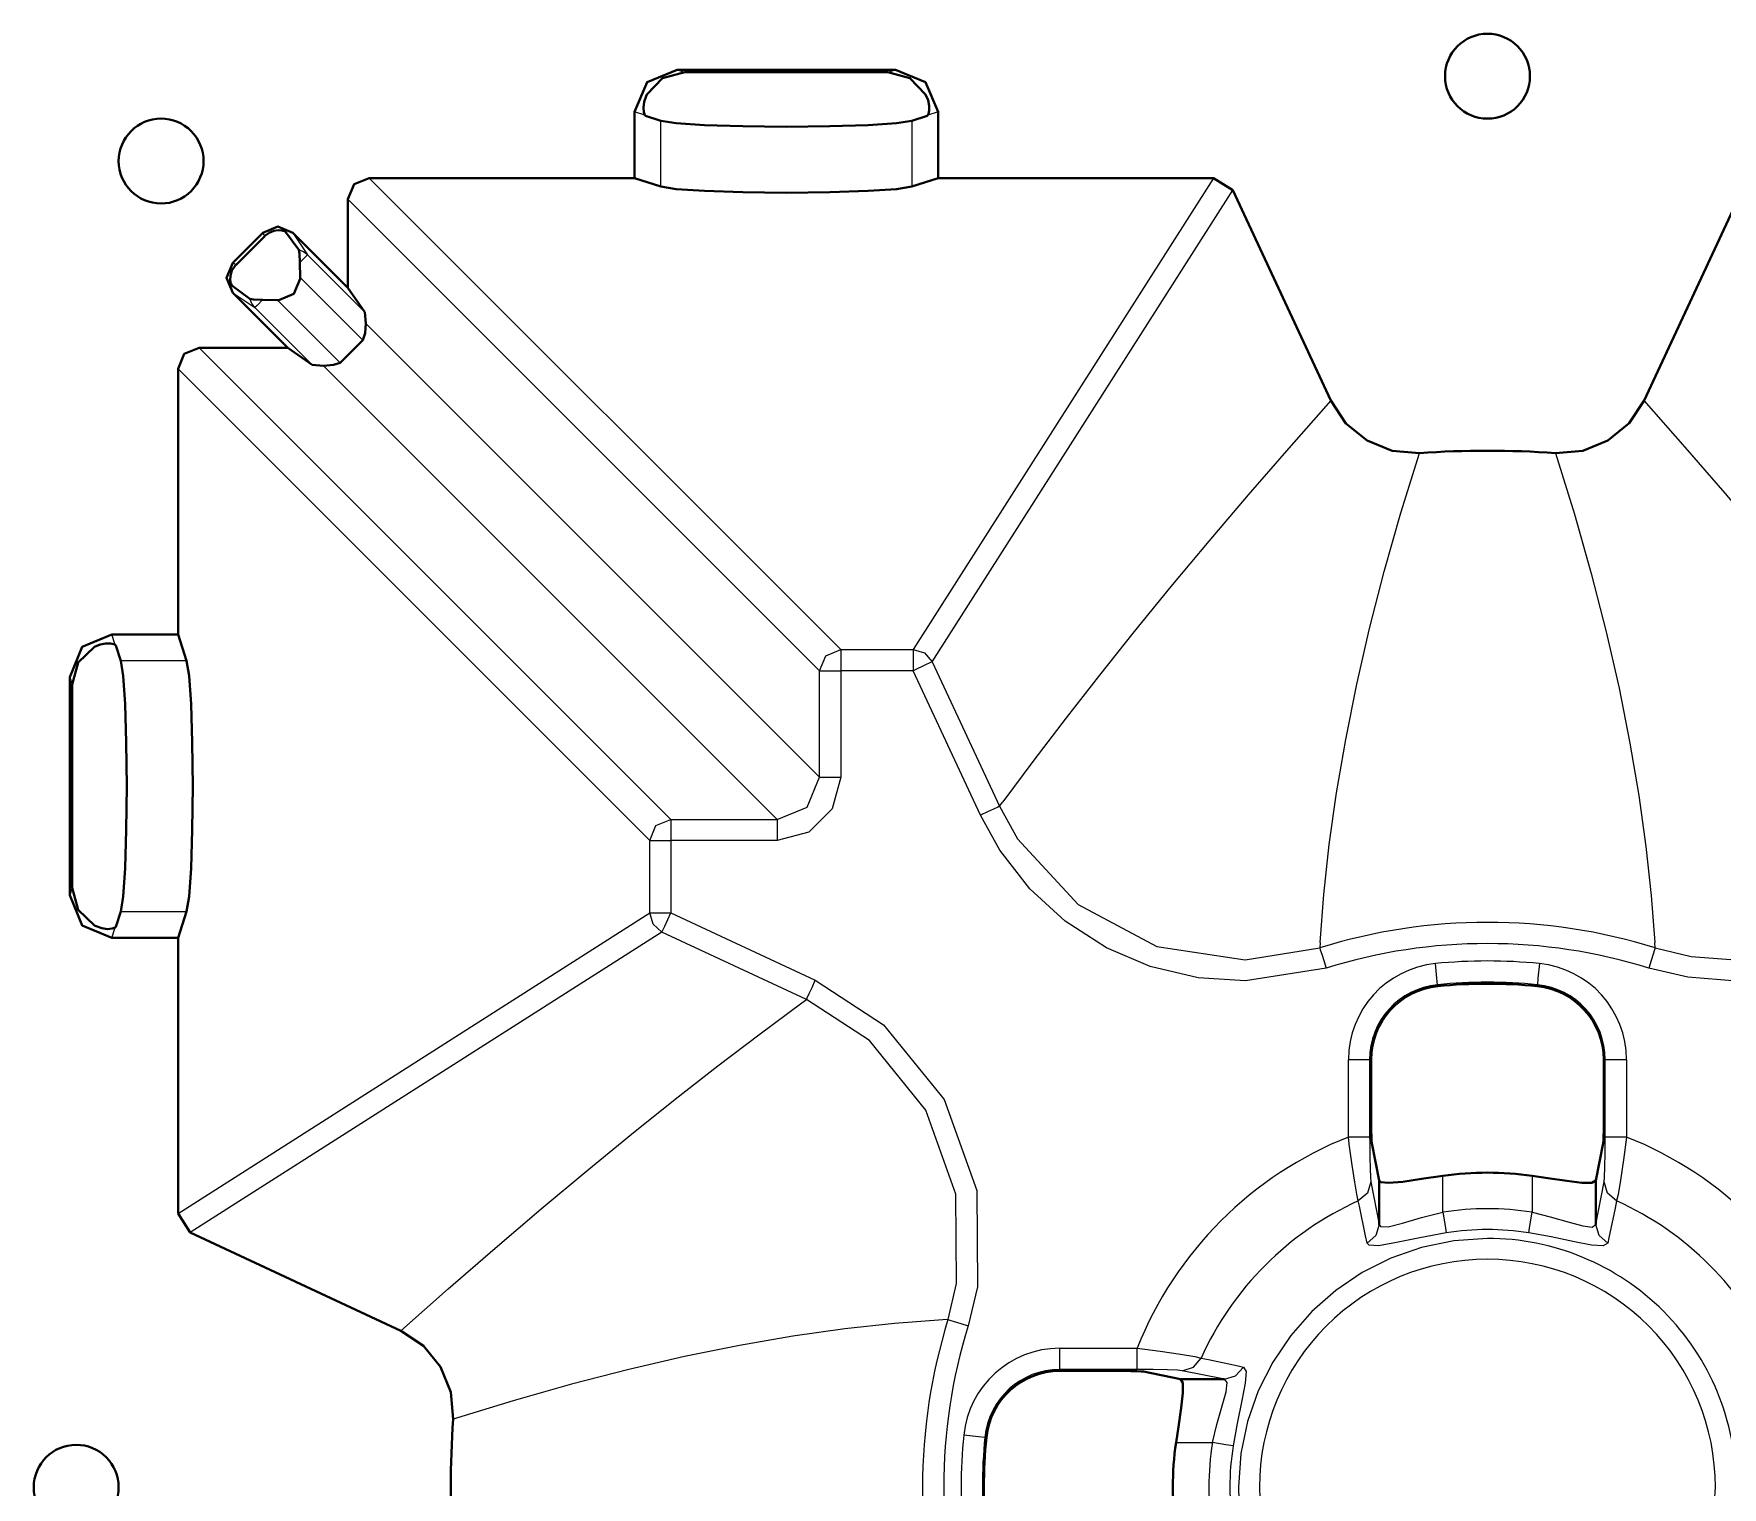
# Model space of a CAD drawing. Header units: millimetres. Extents: x 0 to 2941, y -405 to 1422.
# Drawn here: x 703.1 to 782.6, y 625.7 to 694.2 of the extents above; entities that cross this region are included whole.
import ezdxf

# ---------------------------------------------------------------- set-up
doc = ezdxf.new("R2010")
doc.units = ezdxf.units.MM
doc.layers.add('FINE', color=9, linetype='Continuous')
doc.layers.add('OUTLINE', color=7, linetype='Continuous')

msp = doc.modelspace()

# ---------------------------------------------------------------- linework, layer by layer
at = {"layer": 'FINE', "lineweight": 9}
for p, q in [((733.386, 692.495), (733.739, 692.381)), ((743.313, 692.381), (743.666, 692.495)), ((731.86, 690.355), (731.375, 690.512)), ((732.617, 686.986), (732.617, 690.092)), ((744.435, 690.092), (744.435, 686.986)), ((745.677, 690.512), (745.192, 690.355)), ((741.09, 665.165), (718.864, 687.391)), ((758.66, 687.391), (744.5, 665.165)), ((745.405, 664.589), (759.565, 686.815)), ((717.866, 686.393), (740.092, 664.167)), ((713.959, 684.664), (713.861, 684.813)), ((715.275, 684.81), (715.969, 683.77)), ((715.969, 683.77), (718.673, 681.067)), ((712.593, 683.298), (712.444, 683.397)), ((718.574, 679.751), (715.617, 682.708)), ((712.447, 681.982), (713.487, 681.288)), ((713.487, 681.288), (716.19, 678.584)), ((717.506, 678.683), (714.549, 681.64)), ((740.092, 659.162), (718.715, 680.538)), ((732.092, 656.167), (709.866, 678.393)), ((706.902, 665.397), (706.746, 665.881)), ((741.09, 665.165), (744.5, 665.165)), ((710.271, 664.64), (707.165, 664.64)), ((745.405, 664.589), (748.578, 657.785)), ((704.762, 663.871), (704.876, 663.518)), ((740.092, 659.162), (740.092, 664.167)), ((747.673, 657.363), (744.5, 664.167)), ((748.578, 657.785), (748.735, 658)), ((732.092, 652.757), (732.092, 656.167)), ((704.876, 653.944), (704.762, 653.591)), ((707.165, 652.822), (710.271, 652.822)), ((709.866, 638.597), (732.092, 652.757)), ((706.746, 651.58), (706.902, 652.065)), ((732.668, 651.852), (710.442, 637.692)), ((739.472, 648.679), (732.668, 651.852)), ((763.678, 651.36), (763.663, 651.111)), ((779.47, 651.111), (779.456, 651.36)), ((769.223, 649.305), (769.216, 649.375)), ((773.917, 649.375), (773.91, 649.305)), ((739.257, 648.522), (739.472, 648.679)), ((765.016, 642.196), (765.016, 645.841)), ((766.015, 645.841), (766.086, 645.841)), ((766.015, 645.841), (766.015, 642.196)), ((777.047, 645.841), (777.118, 645.841)), ((777.118, 642.196), (777.118, 645.841)), ((778.117, 645.841), (778.117, 642.196)), ((766.073, 640.082), (766.465, 638.076)), ((769.464, 638.647), (769.464, 640.366)), ((776.668, 638.076), (777.06, 640.082)), ((751.416, 632.241), (755.061, 632.241)), ((755.061, 631.242), (751.416, 631.242)), ((751.416, 631.17), (751.416, 631.242)), ((759.181, 630.791), (757.175, 631.184)), ((747.882, 628.041), (747.952, 628.034)), ((756.891, 627.793), (758.61, 627.793))]:
    msp.add_line(p, q, dxfattribs=at)
for points in [[(715.969, 683.77), (715.781, 683.917), (715.563, 684.015)], [(715.61, 683.41), (715.87, 683.67), (715.969, 683.77)], [(713.847, 681.647), (713.587, 681.387), (713.487, 681.288), (713.34, 681.476), (713.242, 681.694)], [(710.864, 679.391), (733.09, 657.165), (738.095, 657.165), (716.719, 678.542)], [(764.188, 676.901), (762.21, 674.663), (760.294, 672.456), (758.441, 670.279), (756.65, 668.133), (754.922, 666.017), (753.285, 663.968), (751.708, 661.949), (750.192, 659.96), (748.735, 658)], [(794.398, 658), (792.914, 659.996), (791.369, 662.022), (789.761, 664.079), (788.09, 666.167), (786.357, 668.285), (784.594, 670.395), (782.772, 672.534), (780.889, 674.703), (778.946, 676.901)], [(763.678, 651.36), (763.852, 653.626), (764.109, 655.98), (764.453, 658.417), (764.886, 660.935), (765.409, 663.531), (766.012, 666.154), (766.704, 668.846), (767.487, 671.606), (768.36, 674.432)], [(774.773, 674.432), (775.661, 671.556), (776.456, 668.747), (777.157, 666.009), (777.765, 663.343), (778.281, 660.752), (778.7, 658.284), (779.034, 655.894), (779.285, 653.585), (779.456, 651.36)], [(740.092, 664.167), (740.386, 664.871), (741.09, 665.165)], [(741.09, 665.165), (741.09, 664.853), (741.09, 664.167)], [(744.5, 665.165), (744.5, 664.853), (744.5, 664.167)], [(744.5, 665.165), (745.037, 665.008), (745.405, 664.589)], [(745.405, 664.589), (745.123, 664.457), (744.5, 664.167)], [(740.092, 664.167), (740.404, 664.167), (741.09, 664.167)], [(744.5, 664.167), (741.09, 664.167), (741.09, 659.162)], [(741.09, 659.162), (740.689, 657.664), (739.594, 656.568), (738.095, 656.167)], [(738.095, 657.165), (739.509, 657.748), (740.092, 659.162)], [(740.092, 659.162), (740.404, 659.162), (741.09, 659.162)], [(748.578, 657.785), (748.495, 657.746), (748.295, 657.653), (748.008, 657.519), (747.673, 657.363)], [(763.959, 650.157), (760.172, 649.549), (757.928, 649.697), (755.678, 650.235), (753.61, 651.118), (751.666, 652.371), (750.008, 653.888), (748.588, 655.713), (747.673, 657.363)], [(748.578, 657.785), (749.425, 656.256), (752.276, 653.16), (755.992, 651.182), (760.155, 650.547), (763.663, 651.11)], [(779.47, 651.11), (781.171, 650.709), (783.246, 650.545), (785.38, 650.737), (787.393, 651.269), (789.342, 652.156), (791.066, 653.325), (792.613, 654.809), (794.555, 657.784)], [(732.092, 656.167), (732.386, 656.872), (733.09, 657.165)], [(733.09, 657.165), (733.09, 656.853), (733.09, 656.167)], [(738.095, 657.165), (738.095, 656.853), (738.095, 656.167)], [(732.092, 656.167), (732.404, 656.167), (733.09, 656.167)], [(738.095, 656.167), (733.09, 656.167), (733.09, 652.757), (739.894, 649.584)], [(732.092, 652.757), (732.404, 652.757), (733.09, 652.757)], [(732.668, 651.852), (732.249, 652.22), (732.092, 652.757)], [(732.668, 651.852), (732.8, 652.134), (733.09, 652.757)], [(763.663, 651.111), (763.69, 651.023), (763.756, 650.813), (763.85, 650.51), (763.959, 650.157)], [(779.47, 651.111), (779.443, 651.023), (779.377, 650.813), (779.283, 650.51), (779.174, 650.157)], [(769.216, 649.375), (769.186, 649.679), (769.117, 650.37)], [(774.016, 650.37), (773.947, 649.679), (773.917, 649.375)], [(739.472, 648.679), (739.511, 648.762), (739.604, 648.962), (739.738, 649.249), (739.894, 649.584)], [(739.894, 649.584), (743.106, 647.487), (745.97, 643.956), (747.503, 639.677), (747.533, 635.134), (747.1, 633.298)], [(720.356, 633.069), (722.594, 635.047), (724.801, 636.963), (726.978, 638.816), (729.124, 640.607), (731.24, 642.335), (733.289, 643.972), (735.308, 645.549), (737.297, 647.065), (739.257, 648.522)], [(746.147, 633.594), (746.548, 635.295), (746.52, 639.503), (745.101, 643.466), (742.447, 646.737), (739.473, 648.679)], [(766.015, 645.841), (765.711, 645.841), (765.016, 645.841)], [(778.117, 645.841), (777.423, 645.841), (777.118, 645.841)], [(765.479, 639.184), (765.411, 639.496), (765.312, 640.067), (765.19, 640.865), (765.057, 641.864), (765.016, 642.196)], [(766.015, 642.196), (765.711, 642.196), (765.016, 642.196)], [(766.015, 642.196), (766.016, 641.964), (766.022, 641.264), (766.035, 640.702), (766.052, 640.3), (766.073, 640.082)], [(777.06, 640.082), (777.081, 640.294), (777.1, 640.769), (777.113, 641.439), (777.118, 642.196)], [(778.117, 642.196), (777.423, 642.196), (777.118, 642.196)], [(778.117, 642.196), (777.978, 641.115), (777.836, 640.161), (777.72, 639.486), (777.654, 639.184)], [(766.073, 640.082), (765.91, 639.547), (765.479, 639.184)], [(777.654, 639.184), (777.223, 639.547), (777.06, 640.082)], [(777.654, 639.184), (777.581, 638.836), (777.285, 637.441), (777.232, 637.193)], [(766.465, 638.076), (766.531, 637.981), (766.891, 637.97), (767.567, 638.142), (768.456, 638.399), (769.464, 638.647)], [(769.464, 638.647), (769.567, 638.012), (769.621, 637.675)], [(773.512, 637.675), (773.566, 638.012), (773.669, 638.647)], [(773.669, 638.647), (774.527, 638.439), (775.409, 638.188), (776.066, 638.006), (776.498, 637.952), (776.668, 638.076)], [(766.465, 638.076), (766.311, 637.556), (765.901, 637.193)], [(769.621, 637.675), (768.378, 637.448), (767.279, 637.219), (766.439, 637.072), (765.986, 637.097), (765.901, 637.193)], [(777.232, 637.193), (777.016, 637.064), (776.476, 637.102), (775.66, 637.259), (774.57, 637.485), (773.512, 637.675)], [(777.232, 637.193), (776.822, 637.556), (776.668, 638.076)], [(746.146, 633.594), (745.897, 633.58), (743.631, 633.405), (741.277, 633.148), (738.84, 632.804), (736.322, 632.371), (733.726, 631.848), (731.103, 631.246), (728.411, 630.553), (725.65, 629.77), (722.825, 628.897)], [(746.146, 633.594), (746.234, 633.567), (746.444, 633.501), (746.747, 633.407), (747.1, 633.298)], [(751.416, 631.242), (751.416, 631.546), (751.416, 632.241)], [(755.061, 632.241), (756.142, 632.102), (757.096, 631.96), (757.771, 631.844), (758.073, 631.778)], [(755.061, 631.242), (755.061, 631.546), (755.061, 632.241)], [(757.175, 631.184), (757.71, 631.347), (758.073, 631.778)], [(758.073, 631.778), (758.421, 631.705), (759.816, 631.409), (760.064, 631.356)], [(757.175, 631.184), (756.963, 631.205), (756.488, 631.224), (755.817, 631.237), (755.061, 631.242)], [(759.181, 630.791), (759.701, 630.946), (760.064, 631.356)], [(758.61, 627.793), (758.818, 628.651), (759.069, 629.532), (759.251, 630.19), (759.305, 630.622), (759.181, 630.791)], [(747.882, 628.041), (747.578, 628.071), (746.887, 628.14)], [(759.582, 627.636), (759.245, 627.69), (758.61, 627.793)]]:
    msp.add_lwpolyline(points, dxfattribs=at)
for points in [[(795.46, 657.363), (793.363, 654.151), (791.744, 652.59), (789.832, 651.287), (787.788, 650.351), (785.554, 649.754), (783.316, 649.547), (781.01, 649.724), (779.174, 650.157, 0.151867), (763.959, 650.157)], [(779.47, 651.111, 0.151872), (763.663, 651.111)], [(769.117, 650.37, 0.38558), (765.016, 645.841)], [(774.016, 650.37, 0.049527), (769.117, 650.37)], [(778.117, 645.841, 0.385532), (774.016, 650.37)], [(769.216, 649.375, 0.385535), (766.015, 645.841)], [(773.917, 649.375, 0.049515), (769.216, 649.375)], [(777.118, 645.841, 0.385539), (773.917, 649.375)], [(765.016, 642.196, 0.206663), (755.061, 632.241)], [(788.072, 632.241, 0.206649), (778.117, 642.196)], [(773.669, 640.366), (773.669, 638.647, 0.080596), (769.464, 638.647)], [(765.901, 637.193), (765.827, 637.543), (765.531, 638.937), (765.479, 639.184, 0.18277), (758.073, 631.778)], [(783.069, 631.356), (783.419, 631.43), (784.813, 631.726), (785.06, 631.778, 0.182775), (777.654, 639.184)], [(773.512, 637.675, 0.080638), (769.621, 637.675)], [(746.146, 633.594, 0.151879), (746.146, 617.787)], [(747.1, 633.298, 0.15187), (747.1, 618.083)], [(751.416, 632.241, 0.385527), (746.887, 628.14, 0.049503), (746.887, 623.241, 0.385531), (751.416, 619.14)], [(751.416, 631.242, 0.385518), (747.882, 628.041)], [(760.064, 631.356), (760.193, 631.14), (760.156, 630.6), (759.997, 629.784), (759.772, 628.694), (759.582, 627.636, 0.080633), (759.582, 623.745)], [(747.882, 628.041, 0.049487), (747.882, 623.34)], [(758.61, 627.793, 0.080601), (758.61, 623.587)]]:
    msp.add_lwpolyline(points, format="xyb", dxfattribs=at)
for points in [[(759.839, 625.69, 0.414211), (771.567, 613.963, 0.414218), (783.294, 625.69, 0.414214), (771.567, 637.418), (769.984, 637.31), (768.464, 636.996), (767.02, 636.49), (765.667, 635.807), (764.419, 634.961), (763.29, 633.967), (762.296, 632.838), (761.45, 631.59), (760.767, 630.237), (760.261, 628.793), (759.947, 627.273)], [(782.309, 625.69, 0.414214), (771.567, 636.433, 0.414214), (760.824, 625.69, 0.414214), (771.567, 614.948), (773.016, 615.047), (774.409, 615.334), (775.731, 615.798), (776.971, 616.423), (778.114, 617.198), (779.148, 618.109), (780.059, 619.143), (780.834, 620.286), (781.459, 621.526), (781.923, 622.848), (782.21, 624.241)]]:
    msp.add_lwpolyline(points, format="xyb", close=True, dxfattribs=at)
at = {"layer": 'OUTLINE', "lineweight": 40}
for p, q in [((743.666, 692.495), (733.386, 692.495)), ((743.313, 692.381), (733.739, 692.381)), ((731.375, 690.512), (731.375, 687.391)), ((731.895, 690.325), (731.86, 690.355)), ((732.617, 690.092), (731.895, 690.325)), ((745.192, 690.355), (745.158, 690.325)), ((731.375, 687.391), (718.864, 687.391)), ((732.617, 686.986), (731.375, 687.391)), ((745.677, 687.391), (744.435, 686.986)), ((759.565, 686.815), (758.66, 687.391)), ((759.565, 686.815), (764.188, 676.901)), ((783.568, 686.815), (778.946, 676.901)), ((712.444, 683.397), (713.861, 684.813)), ((713.934, 684.639), (712.618, 683.323)), ((713.934, 684.639), (713.959, 684.664)), ((714.932, 684.861), (715.563, 684.015)), ((712.593, 683.298), (712.618, 683.323)), ((715.61, 683.41), (715.617, 682.708)), ((715.617, 682.708), (715.617, 682.638)), ((715.037, 679.391), (712.447, 681.982)), ((718.673, 681.067), (717.866, 682.22)), ((718.673, 681.067), (718.715, 680.538)), ((710.864, 679.391), (715.037, 679.391)), ((716.19, 678.584), (715.037, 679.391)), ((716.19, 678.584), (716.719, 678.542)), ((706.902, 665.397), (706.932, 665.362)), ((707.165, 664.64), (706.932, 665.362)), ((710.271, 664.64), (709.866, 665.881)), ((704.762, 653.591), (704.762, 663.871)), ((706.932, 652.1), (707.165, 652.822)), ((709.866, 651.58), (710.271, 652.822)), ((706.932, 652.1), (706.902, 652.065)), ((709.866, 651.58), (706.746, 651.58)), ((709.866, 638.597), (709.866, 651.58)), ((766.086, 645.841), (766.086, 642.93)), ((777.047, 645.841), (777.047, 642.93)), ((766.115, 641.903), (766.465, 640.153)), ((766.465, 640.153), (766.465, 638.076)), ((776.668, 638.076), (776.668, 640.153)), ((710.442, 637.692), (709.866, 638.597)), ((710.442, 637.692), (720.356, 633.069)), ((751.416, 631.17), (754.328, 631.17)), ((755.354, 631.142), (757.104, 630.791)), ((759.181, 630.791), (757.104, 630.791))]:
    msp.add_line(p, q, dxfattribs=at)
for points in [[(773.567, 692.19, 0.414226), (771.567, 694.19, 0.414201), (769.567, 692.19, 0.414201), (771.567, 690.19, 0.414226)], [(711.067, 688.191, 0.414226), (709.067, 690.19, 0.414201), (707.067, 688.191, 0.414201), (709.067, 686.191, 0.414226)], [(703.067, 625.69, 0.414201), (705.067, 623.69, 0.414226), (707.067, 625.69, 0.414226), (705.067, 627.69, 0.414201)]]:
    msp.add_lwpolyline(points, format="xyb", close=True, dxfattribs=at)
for points in [[(731.375, 690.512), (731.963, 691.915), (733.386, 692.495)], [(733.739, 692.381), (732.698, 692.096), (731.959, 691.323)], [(745.093, 691.323), (744.354, 692.096), (743.313, 692.381)], [(743.666, 692.495), (745.089, 691.915), (745.677, 690.512)], [(731.86, 690.355), (731.811, 690.489), (731.792, 690.716), (731.83, 690.989), (731.923, 691.251), (731.959, 691.323)], [(745.093, 691.323), (745.204, 691.054), (745.256, 690.789), (745.255, 690.575), (745.22, 690.413), (745.192, 690.355)], [(745.158, 690.325), (744.435, 690.092), (743.722, 689.981), (742.383, 689.89), (740.578, 689.831), (738.526, 689.81), (736.474, 689.831), (734.669, 689.89), (733.33, 689.981), (732.617, 690.092)], [(758.66, 687.391), (745.677, 687.391), (745.677, 690.512)], [(718.864, 687.391), (718.158, 687.099), (717.866, 686.393)], [(744.435, 686.986), (743.722, 686.873), (742.383, 686.781), (740.578, 686.721), (738.526, 686.7), (736.474, 686.721), (734.669, 686.781), (733.33, 686.873), (732.617, 686.986)], [(717.866, 686.393), (717.866, 682.22), (715.275, 684.81)], [(713.861, 684.813), (714.567, 685.105), (715.275, 684.81)], [(713.959, 684.664), (714.16, 684.816), (714.383, 684.906), (714.582, 684.934), (714.755, 684.922), (714.888, 684.886), (714.932, 684.861)], [(715.563, 684.015), (715.591, 683.83), (715.61, 683.41)], [(712.444, 683.397), (712.152, 682.69), (712.447, 681.982)], [(712.396, 682.325), (712.36, 682.4), (712.325, 682.579), (712.333, 682.789), (712.407, 683.031), (712.535, 683.234), (712.593, 683.298)], [(712.396, 682.325), (713.242, 681.694), (713.427, 681.666), (713.847, 681.647), (714.549, 681.64), (714.619, 681.64)], [(714.619, 681.64), (715.325, 681.932), (715.617, 682.638)], [(718.715, 680.538), (718.675, 680.074), (718.574, 679.751)], [(716.719, 678.542), (717.183, 678.582), (717.506, 678.683), (718.574, 679.751)], [(709.866, 678.393), (710.158, 679.099), (710.864, 679.391)], [(706.746, 665.881), (709.866, 665.881), (709.866, 678.393)], [(768.36, 674.432), (767.082, 674.535), (765.895, 675.019), (764.896, 675.827), (764.188, 676.901)], [(778.946, 676.901), (778.24, 675.831), (777.245, 675.023), (776.055, 674.536), (774.773, 674.432)], [(706.746, 665.881), (705.342, 665.294), (704.762, 663.871)], [(704.876, 653.944), (704.876, 663.518), (705.16, 664.559), (705.934, 665.298)], [(705.934, 665.298), (706.203, 665.409), (706.468, 665.461), (706.682, 665.46), (706.844, 665.425), (706.902, 665.397)], [(707.165, 652.822), (707.276, 653.535), (707.367, 654.874), (707.426, 656.679), (707.447, 658.731), (707.426, 660.783), (707.367, 662.588), (707.276, 663.927), (707.165, 664.64)], [(710.271, 652.822), (710.384, 653.535), (710.476, 654.874), (710.536, 656.679), (710.557, 658.731), (710.536, 660.783), (710.476, 662.588), (710.384, 663.927), (710.271, 664.64)], [(704.762, 653.591), (705.342, 652.168), (706.746, 651.58)], [(705.934, 652.164), (705.16, 652.903), (704.876, 653.944)], [(706.902, 652.065), (706.768, 652.015), (706.541, 651.997), (706.268, 652.035), (706.006, 652.128), (705.934, 652.164)], [(766.115, 641.903), (766.105, 642.012), (766.096, 642.216), (766.09, 642.497), (766.087, 642.836), (766.086, 642.93)], [(777.018, 641.903), (777.029, 642.012), (777.037, 642.216), (777.044, 642.497), (777.047, 642.836), (777.047, 642.93)], [(777.018, 641.903), (776.668, 640.153), (776.485, 640.043), (776.015, 640.041), (775.31, 640.125), (774.41, 640.257), (773.669, 640.366)], [(722.825, 628.897), (722.722, 630.175), (722.238, 631.362), (721.43, 632.361), (720.356, 633.069)], [(755.354, 631.142), (755.245, 631.152), (755.041, 631.161), (754.76, 631.167), (754.421, 631.17), (754.328, 631.17)]]:
    msp.add_lwpolyline(points, dxfattribs=at)
for points in [[(774.773, 674.432, 0.032838), (768.36, 674.432)], [(769.223, 649.305, 0.385509), (766.086, 645.841)], [(773.91, 649.305, 0.049552), (769.223, 649.305)], [(777.047, 645.841, 0.385513), (773.91, 649.305)], [(773.67, 640.366, 0.07132), (769.464, 640.366), (768.463, 640.218), (767.574, 640.091), (766.906, 640.03), (766.537, 640.074), (766.465, 640.153)], [(751.416, 631.171, 0.385513), (747.953, 628.034, 0.049552), (747.953, 623.347)], [(757.104, 630.791), (757.214, 630.609), (757.215, 630.139), (757.132, 629.434), (757, 628.534), (756.891, 627.793, 0.071289), (756.891, 623.587)], [(722.825, 628.897, 0.032878), (722.825, 622.484)]]:
    msp.add_lwpolyline(points, format="xyb", dxfattribs=at)

doc.saveas('drawing.dxf')
